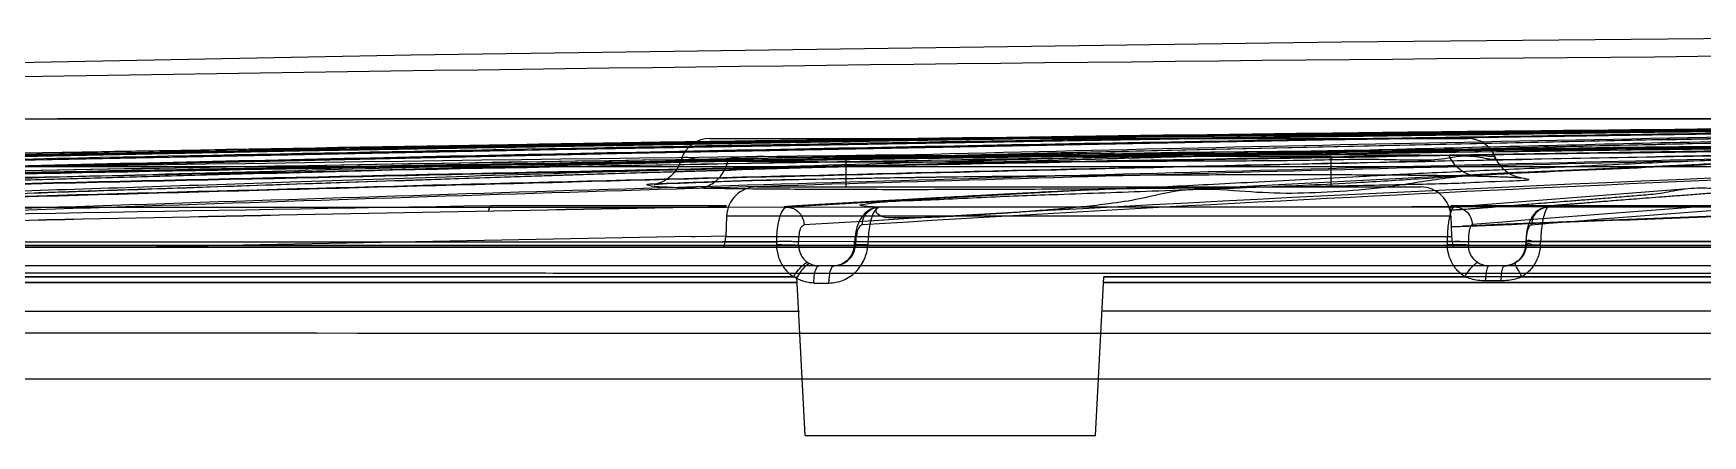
# Model space of a CAD drawing. Header units: millimetres. Extents: x 1236 to 1656, y -100 to 494.
# Drawn here: x 1481.91 to 1487.42, y 392.55 to 393.88 of the extents above; entities that cross this region are included whole.
import ezdxf

# ---------------------------------------------------------------- set-up
doc = ezdxf.new("R2010")
doc.units = ezdxf.units.MM
doc.header["$LTSCALE"] = 0.1

msp = doc.modelspace()

# ---------------------------------------------------------------- linework, layer by layer
for p, q in [((1484.1464, 393.5307), (1486.6444, 393.5307)), ((1486.1954, 393.4707), (1484.5954, 393.4707)), ((1484.5954, 393.3707), (1484.5954, 393.4707)), ((1485.9925, 393.4763), (1485.9621, 393.4763)), ((1486.1954, 393.3707), (1486.1954, 393.4707)), ((1486.7061, 393.4721), (1486.5845, 393.4741)), ((1485.4382, 393.4367), (1484.4384, 393.4372)), ((1486.771, 393.4158), (1485.7455, 393.3631)), ((1484.301, 393.3707), (1486.4898, 393.3707)), ((1485.4475, 393.363), (1484.3982, 393.3037)), ((1487.3862, 393.3659), (1486.5987, 393.3044)), ((1484.4002, 393.3037), (1478.7346, 393.3015)), ((1480.5167, 393.302), (1486.6026, 393.3045)), ((1484.2011, 393.3083), (1483.4243, 393.3083)), ((1484.7033, 393.3038), (1484.7017, 393.3037)), ((1492.0246, 393.3083), (1486.5897, 393.3083)), ((1486.9103, 393.3045), (1486.9091, 393.3044)), ((1486.9138, 393.3046), (1493.2813, 393.3049)), ((1484.2011, 393.2742), (1484.1987, 393.2072)), ((1486.5897, 393.2742), (1484.2011, 393.2742)), ((1486.5897, 393.2742), (1486.5921, 393.2072)), ((1484.085, 393.2072), (1484.097, 393.2074)), ((1484.097, 393.2074), (1484.2022, 393.2093)), ((1484.1987, 393.2072), (1486.5921, 393.2072)), ((1486.5909, 393.24), (1486.6284, 393.2416)), ((1486.6765, 393.2416), (1486.5912, 393.2381)), ((1512.2577, 393.1718), (1474.6207, 393.1718)), ((1474.818, 393.1783), (1489.0818, 393.1783)), ((1474.8251, 393.1782), (1492.3882, 393.1782)), ((1475.0081, 393.1782), (1491.3229, 393.1782)), ((1476.6082, 393.1718), (1505.5604, 393.1718)), ((1478.6569, 393.1878), (1484.3655, 393.19)), ((1486.5781, 393.1908), (1480.4543, 393.1883)), ((1484.3655, 393.19), (1484.3655, 393.1793)), ((1484.4388, 393.1782), (1484.4386, 393.1889)), ((1484.6228, 393.1792), (1484.6233, 393.1901)), ((1484.6264, 393.1782), (1484.6228, 393.1792)), ((1484.6268, 393.1887), (1484.6233, 393.1901)), ((1484.6268, 393.1887), (1484.6264, 393.1782)), ((1484.6672, 393.1901), (1484.6667, 393.1793)), ((1484.6672, 393.191), (1493.283, 393.1901)), ((1486.5781, 393.1908), (1486.5782, 393.1812)), ((1486.6475, 393.1898), (1486.6478, 393.1782)), ((1486.8369, 393.1903), (1486.8364, 393.179)), ((1486.8384, 393.1782), (1486.8389, 393.1895)), ((1486.8855, 393.1793), (1486.886, 393.1909)), ((1493.2832, 393.1912), (1486.886, 393.1912)), ((1492.325, 393.1107), (1474.8136, 393.1107)), ((1483.9128, 393.0866), (1483.9907, 393.0865)), ((1483.9907, 393.0865), (1484.0125, 393.0865)), ((1484.0125, 393.0865), (1484.0246, 393.0864)), ((1484.0246, 393.0864), (1484.0852, 393.0864)), ((1484.0852, 393.0864), (1484.0976, 393.0864)), ((1484.0976, 393.0864), (1484.7742, 393.0859)), ((1484.5552, 393.1107), (1484.5052, 393.1107)), ((1484.7742, 393.0859), (1484.9149, 393.0859)), ((1484.9149, 393.0859), (1484.9835, 393.0859)), ((1484.9835, 393.0859), (1485.7618, 393.086)), ((1485.7618, 393.086), (1485.7934, 393.086)), ((1485.7934, 393.086), (1485.9936, 393.086)), ((1485.9936, 393.086), (1486.0263, 393.086)), ((1486.0263, 393.086), (1486.6913, 393.0862)), ((1486.6913, 393.0862), (1486.763, 393.0862)), ((1486.763, 393.0862), (1486.7764, 393.0862)), ((1486.7764, 393.0862), (1486.8763, 393.0863)), ((1486.8763, 393.0863), (1491.1925, 393.0877)), ((1474.9752, 393.0555), (1484.434, 393.0554)), ((1484.4215, 393.0744), (1478.6104, 393.0744)), ((1480.4002, 393.0744), (1484.433, 393.0743)), ((1484.4332, 393.069), (1484.4215, 393.0744)), ((1484.4605, 392.5507), (1484.4331, 393.0743)), ((1484.4889, 393.0538), (1484.5387, 393.0538)), ((1485.4176, 392.5507), (1485.445, 393.0744)), ((1493.4391, 393.0555), (1485.4437, 393.0555)), ((1485.4439, 393.0554), (1493.4387, 393.0555)), ((1493.3431, 393.0744), (1485.445, 393.0744)), ((1485.445, 393.0744), (1486.6358, 393.0744)), ((1486.7552, 393.0607), (1486.7045, 393.0607)), ((1486.8247, 393.0743), (1493.3433, 393.0742)), ((1475.0748, 392.9607), (1484.4411, 392.9607)), ((1501.4394, 392.9607), (1485.4391, 392.9607)), ((1481.9232, 392.888), (1481.4932, 392.8879)), ((1481.9757, 392.888), (1481.9232, 392.888)), ((1482.1478, 392.888), (1481.9757, 392.888)), ((1482.2655, 392.888), (1482.1478, 392.888)), ((1482.3223, 392.888), (1482.2655, 392.888)), ((1482.3977, 392.888), (1482.3223, 392.888)), ((1482.5886, 392.888), (1482.3977, 392.888)), ((1482.6425, 392.888), (1482.5886, 392.888)), ((1482.851, 392.888), (1482.6425, 392.888)), ((1482.9849, 392.8879), (1482.851, 392.888)), ((1483.9187, 392.8879), (1482.9849, 392.8879)), ((1483.984, 392.8879), (1483.9187, 392.8879)), ((1484.0375, 392.8879), (1483.984, 392.8879)), ((1484.238, 392.8879), (1484.0375, 392.8879)), ((1484.2876, 392.8879), (1484.238, 392.8879)), ((1484.3585, 392.8879), (1484.2876, 392.8879)), ((1484.3839, 392.8879), (1484.3585, 392.8879)), ((1484.4536, 392.8879), (1484.3839, 392.8879)), ((1484.9099, 392.8879), (1484.4536, 392.8879)), ((1484.9357, 392.8879), (1484.9099, 392.8879)), ((1485.2531, 392.8879), (1484.9357, 392.8879)), ((1485.3725, 392.8879), (1485.2531, 392.8879)), ((1485.4405, 392.8879), (1485.3725, 392.8879)), ((1485.503, 392.8879), (1485.4405, 392.8879)), ((1485.5285, 392.8879), (1485.503, 392.8879)), ((1485.6388, 392.8879), (1485.5285, 392.8879)), ((1485.8778, 392.8879), (1485.6388, 392.8879)), ((1485.9537, 392.8879), (1485.8778, 392.8879)), ((1486.0499, 392.8879), (1485.9537, 392.8879)), ((1486.0888, 392.8879), (1486.0499, 392.8879)), ((1486.1325, 392.8879), (1486.0888, 392.8879)), ((1486.1601, 392.8879), (1486.1325, 392.8879)), ((1486.1751, 392.8879), (1486.1601, 392.8879)), ((1486.2112, 392.8879), (1486.1751, 392.8879)), ((1486.3351, 392.8879), (1486.2112, 392.8879)), ((1486.3916, 392.8879), (1486.3351, 392.8879)), ((1488.7588, 392.8878), (1486.3916, 392.8879)), ((1484.3142, 392.7373), (1478.6893, 392.7366)), ((1484.3569, 392.7373), (1484.3142, 392.7373)), ((1484.945, 392.7373), (1484.3569, 392.7373)), ((1485.8789, 392.7373), (1484.945, 392.7373)), ((1486.556, 392.7373), (1485.8789, 392.7373)), ((1493.4392, 392.7362), (1486.556, 392.7373)), ((1484.4605, 392.5507), (1485.4175, 392.5507))]:
    msp.add_line(p, q)
for points in [[(1489.3348, 393.8769), (1486.229, 393.8484), (1483.1606, 393.8047), (1480.1641, 393.7473), (1477.2615, 393.6777)], [(1490.4028, 393.5786), (1488.34, 393.5574), (1486.1683, 393.5247), (1483.8878, 393.4812), (1481.4985, 393.4284), (1479.0003, 393.368), (1476.3933, 393.3031)], [(1489.8829, 393.5773), (1487.901, 393.5585), (1485.8207, 393.5306), (1483.642, 393.4935), (1481.3648, 393.4474), (1478.9893, 393.3931), (1476.5153, 393.3314)], [(1491.0148, 393.5798), (1489.2065, 393.5591), (1487.3028, 393.5268), (1485.3036, 393.4836), (1483.209, 393.4303), (1481.019, 393.3688), (1478.7336, 393.3015)], [(1491.3497, 393.5804), (1489.9443, 393.5634), (1488.4732, 393.5377), (1486.9363, 393.5032), (1485.3337, 393.4603), (1483.6654, 393.4095), (1481.9314, 393.3517)], [(1492.0644, 393.5813), (1491.0781, 393.5654), (1490.0556, 393.5412), (1488.9969, 393.5085), (1487.902, 393.4667), (1486.771, 393.4158)], [(1488.9905, 393.5745), (1486.6445, 393.553), (1484.296, 393.5225), (1481.9449, 393.4829), (1479.5913, 393.4343), (1477.2352, 393.3766), (1474.8767, 393.3099)], [(1489.018, 393.5746), (1486.6694, 393.5531), (1484.3178, 393.5226), (1481.9631, 393.483), (1479.6054, 393.4344), (1477.2447, 393.3766), (1474.881, 393.3098)], [(1489.3098, 393.5756), (1487.0823, 393.5552), (1484.7958, 393.5255), (1482.4505, 393.4862), (1480.0464, 393.4372), (1477.5834, 393.3781), (1475.0617, 393.3088)], [(1489.4711, 393.5761), (1487.3496, 393.5567), (1485.1238, 393.5278), (1482.7938, 393.4889), (1480.3597, 393.4395), (1477.8215, 393.3793), (1475.1791, 393.3081)], [(1488.9846, 393.5745), (1486.4465, 393.5509), (1483.9825, 393.5179), (1481.5926, 393.4764), (1479.2769, 393.4274), (1477.0353, 393.3716)], [(1486.6777, 393.4066), (1486.6882, 393.4064), (1486.6983, 393.4061), (1486.7079, 393.4058), (1486.7172, 393.4056), (1486.726, 393.4053), (1486.7344, 393.4051), (1486.7425, 393.4048), (1486.7501, 393.4045), (1486.7573, 393.4043), (1486.7642, 393.404), (1486.7706, 393.4037), (1486.7767, 393.4035), (1486.7824, 393.4032), (1486.7877, 393.4029), (1486.7926, 393.4027), (1486.7971, 393.4024), (1486.8013, 393.4022), (1486.805, 393.4019), (1486.8084, 393.4017), (1486.8114, 393.4014), (1486.8141, 393.4012), (1486.8162, 393.401), (1486.818, 393.4009), (1486.8193, 393.4007), (1486.8201, 393.4006), (1486.8203, 393.4006), (1486.8198, 393.4007), (1486.8185, 393.4009), (1486.8162, 393.4014), (1486.8126, 393.4022), (1486.8076, 393.4037), (1486.8007, 393.4061), (1486.7921, 393.4099), (1486.7827, 393.4151), (1486.7728, 393.4219), (1486.7627, 393.4305), (1486.7531, 393.4408), (1486.7438, 393.4539), (1486.7355, 393.4697)], [(1484.0516, 393.4599), (1484.045, 393.4433), (1484.0368, 393.4289), (1484.0274, 393.4167), (1484.0171, 393.4062), (1484.0066, 393.3978), (1483.9963, 393.3913), (1483.9869, 393.3866), (1483.9793, 393.3835), (1483.9734, 393.3815), (1483.9691, 393.3803), (1483.9662, 393.3796), (1483.9642, 393.3792), (1483.9631, 393.379), (1483.9626, 393.379), (1483.9628, 393.379), (1483.9634, 393.3791), (1483.9646, 393.3792), (1483.9662, 393.3794), (1483.9683, 393.3796), (1483.9707, 393.3798), (1483.9736, 393.3801), (1483.9769, 393.3803), (1483.9806, 393.3806), (1483.9847, 393.3809), (1483.9893, 393.3812), (1483.9943, 393.3815), (1483.9997, 393.3819), (1484.0055, 393.3822), (1484.0118, 393.3826), (1484.0186, 393.3829), (1484.0259, 393.3833), (1484.0336, 393.3836), (1484.0419, 393.384), (1484.0506, 393.3844), (1484.0599, 393.3848), (1484.0696, 393.3852), (1484.08, 393.3856), (1484.0908, 393.386), (1484.1022, 393.3865), (1484.1142, 393.3869), (1484.1268, 393.3873), (1484.1399, 393.3878), (1484.1537, 393.3882), (1484.1681, 393.3887), (1484.1831, 393.3891), (1484.1987, 393.3896), (1484.2149, 393.3901), (1484.2319, 393.3906), (1484.2495, 393.391), (1484.2677, 393.3915), (1484.2867, 393.392), (1484.3063, 393.3925), (1484.3267, 393.393), (1484.3478, 393.3935), (1484.3696, 393.394), (1484.3921, 393.3945), (1484.4154, 393.3951), (1484.4395, 393.3956), (1484.4643, 393.3961), (1484.4898, 393.3966), (1484.5162, 393.3971), (1484.5432, 393.3977), (1484.5711, 393.3982), (1484.5997, 393.3987), (1484.629, 393.3992), (1484.6591, 393.3997), (1484.69, 393.4003), (1484.7216, 393.4008), (1484.7539, 393.4013), (1484.7869, 393.4018), (1484.8207, 393.4023), (1484.855, 393.4028), (1484.8901, 393.4033), (1484.9258, 393.4037), (1484.9621, 393.4042), (1484.999, 393.4047), (1485.0365, 393.4051), (1485.0746, 393.4056), (1485.1132, 393.406), (1485.1523, 393.4065), (1485.1918, 393.4069), (1485.2319, 393.4073), (1485.2723, 393.4077), (1485.3132, 393.408), (1485.3544, 393.4084), (1485.3959, 393.4087), (1485.4377, 393.4091), (1485.4798, 393.4094), (1485.5221, 393.4097), (1485.5646, 393.41), (1485.6073, 393.4102), (1485.6501, 393.4105), (1485.693, 393.4107), (1485.736, 393.4109), (1485.7789, 393.411), (1485.8218, 393.4112), (1485.8647, 393.4113), (1485.9074, 393.4114), (1485.9499, 393.4115), (1485.9922, 393.4115), (1486.0342, 393.4116), (1486.076, 393.4115), (1486.1173, 393.4115), (1486.1583, 393.4114), (1486.1987, 393.4114), (1486.2387, 393.4112), (1486.278, 393.4111), (1486.3167, 393.4109), (1486.3546, 393.4107), (1486.3918, 393.4104), (1486.4281, 393.4101), (1486.4635, 393.4098), (1486.4978, 393.4095), (1486.5311, 393.4091), (1486.5632, 393.4087), (1486.594, 393.4082), (1486.6235, 393.4077), (1486.6514, 393.4072), (1486.6777, 393.4066)], [(1484.7015, 393.3037), (1484.6888, 393.3017), (1484.6768, 393.2973), (1484.6663, 393.2912), (1484.6571, 393.2835), (1484.649, 393.2742), (1484.642, 393.2636), (1484.6361, 393.2513), (1484.6312, 393.2376), (1484.6274, 393.2224), (1484.6248, 393.2063), (1484.6233, 393.19)], [(1486.9089, 393.3044), (1486.8971, 393.3022), (1486.8862, 393.2981), (1486.877, 393.2927), (1486.8691, 393.2861), (1486.8623, 393.2787), (1486.8567, 393.2706), (1486.8521, 393.262), (1486.8481, 393.2526), (1486.8448, 393.2423), (1486.842, 393.231), (1486.8397, 393.2184), (1486.838, 393.2048), (1486.8369, 393.1903)], [(1484.6228, 393.1793), (1484.6212, 393.1676), (1484.6178, 393.1562), (1484.6126, 393.1455), (1484.6058, 393.1358), (1484.5976, 393.1273), (1484.5882, 393.1204), (1484.5778, 393.1151), (1484.5667, 393.1119), (1484.5552, 393.1107)], [(1486.8364, 393.179), (1486.835, 393.1678), (1486.8317, 393.1569), (1486.8268, 393.1465), (1486.8204, 393.137), (1486.8125, 393.1286), (1486.8035, 393.1217)], [(1486.8035, 393.1217), (1486.7954, 393.1172), (1486.7864, 393.1138), (1486.7768, 393.1115), (1486.7666, 393.1107)]]:
    msp.add_lwpolyline(points)
for centre, radius, start, end in [((1484.1464, 393.4307), 0.1, 90, 162.9182), ((1494.0953, 235.2518), 158.2873, 90.821909, 93.490905), ((1486.6444, 393.4307), 0.1, 23.1916, 90), ((1493.5072, -223.916), 617.449, 90.4170255, 91.7289886), ((1493.4915, -222.6373), 616.1704, 90.4180088, 91.7305396), ((1493.4387, -337.3257), 730.8532, 90.6755085, 91.3268243), ((1484.301, 393.2707), 0.1, 90, 178), ((1486.4898, 393.2707), 0.1, 2, 90), ((1497.6149, -351.7032), 745.1294, 91.0315391, 91.3218266), ((1497.6926, -355.1986), 748.6253, 91.0326652, 91.3215972), ((1493.5587, -224.1142), 617.5057, 90.9403695, 91.2068226), ((1495.0262, 187.3405), 206.0723, 91.824295, 92.335559), ((1495.1601, 185.3567), 208.058, 91.843727, 92.336885), ((1497.8445, -361.0272), 754.3599, 91.045131, 91.183376), ((1484.0988, 393.2107), 0.1, 336.8944, 358), ((1486.692, 393.2107), 0.1, 182, 203.1056), ((1484.3973, 392.2158), 0.9747, 90.8794, 91.865), ((1484.3977, 392.1924), 0.9875, 90.8859, 91.8668), ((1486.6109, 392.1594), 1.0319, 91.181, 91.8185), ((1484.5066, 393.179), 0.0687, 236.3683, 242.639)]:
    msp.add_arc(centre, radius, start, end)
for points, knots in [([(1475.0491, 393.5958), (1478.1135, 393.6726), (1484.2434, 393.7878), (1493.4397, 393.8454), (1502.6359, 393.7878), (1508.7658, 393.6726), (1511.8302, 393.5958)], [0, 0, 0, 0, 0.25, 0.5, 0.75, 1, 1, 1, 1]), ([(1474.4411, 393.597), (1474.4416, 393.597), (1474.4435, 393.597), (1474.448, 393.597), (1474.4554, 393.597), (1474.4712, 393.597), (1474.4983, 393.5969), (1474.5615, 393.5968), (1474.6699, 393.5965), (1474.7978, 393.5963), (1474.9236, 393.5961), (1475.0367, 393.5959), (1475.1686, 393.5956), (1475.331, 393.5954), (1475.541, 393.5951), (1475.7546, 393.5949), (1475.9644, 393.5948), (1476.157, 393.5946), (1476.3767, 393.5945), (1476.7301, 393.5944), (1477.2521, 393.5943), (1477.9697, 393.5942), (1478.8021, 393.5942), (1479.7351, 393.5943), (1480.7491, 393.5945), (1482.207, 393.5947), (1483.713, 393.5949), (1485.2543, 393.5952), (1486.4367, 393.5953), (1487.6284, 393.5954), (1488.8273, 393.5953), (1490.0325, 393.5949), (1491.2041, 393.5943), (1492.3402, 393.5936), (1493.0727, 393.5933), (1493.4391, 393.5932)], [0, 0, 0, 0, 0.000078, 0.000312, 0.000702, 0.001247, 0.002806, 0.004989, 0.011227, 0.019924, 0.025187, 0.031083, 0.037783, 0.046023, 0.056721, 0.070956, 0.07975, 0.089844, 0.10137, 0.114443, 0.145647, 0.183798, 0.227763, 0.277088, 0.331133, 0.387887, 0.507311, 0.568943, 0.631279, 0.694023, 0.75713, 0.820596, 0.884336, 0.942135, 1, 1, 1, 1]), ([(1493.4393, 393.594), (1493.3196, 393.594), (1493.0806, 393.594), (1492.7213, 393.5942), (1492.3615, 393.5944), (1492.0039, 393.5945), (1491.6516, 393.5947), (1491.3032, 393.5948), (1490.9503, 393.595), (1490.5816, 393.5951), (1490.1856, 393.5952), (1489.7506, 393.5953), (1489.2661, 393.5953), (1488.7222, 393.5954), (1488.1101, 393.5954), (1487.4221, 393.5954), (1486.6521, 393.5953), (1485.7913, 393.5953), (1484.8302, 393.5951), (1483.7798, 393.5949), (1482.7032, 393.5948), (1481.6826, 393.5946), (1480.7761, 393.5944), (1479.9844, 393.5943), (1479.2844, 393.5942), (1478.6568, 393.5942), (1478.092, 393.5942), (1477.5846, 393.5943), (1477.1285, 393.5943), (1476.7163, 393.5944), (1476.3421, 393.5946), (1476.0051, 393.5948), (1475.7084, 393.5949), (1475.4541, 393.5952), (1475.2394, 393.5955), (1475.1087, 393.5957), (1475.0491, 393.5958)], [0, 0, 0, 0, 0.019536, 0.038982, 0.058621, 0.078223, 0.09732, 0.11608, 0.135062, 0.154893, 0.176221, 0.199673, 0.22584, 0.25526, 0.288397, 0.325695, 0.367502, 0.413999, 0.466116, 0.524291, 0.585359, 0.641741, 0.690769, 0.733236, 0.770895, 0.804967, 0.835605, 0.86304, 0.887734, 0.910011, 0.930285, 0.948779, 0.964986, 0.978676, 0.99027, 1, 1, 1, 1]), ([(1476.29, 393.3033), (1476.6625, 393.3126), (1477.408, 393.3313), (1478.5707, 393.3606), (1479.7785, 393.3908), (1481.0762, 393.4224), (1482.4193, 393.4538), (1483.8531, 393.4852), (1485.3326, 393.5143), (1486.9029, 393.5408), (1488.5186, 393.5628), (1489.6259, 393.5737), (1490.1796, 393.5781)], [0, 0, 0, 0, 0.08048, 0.161025, 0.251157, 0.341392, 0.441323, 0.541288, 0.651081, 0.760873, 0.880434, 1, 1, 1, 1]), ([(1490.4029, 393.5786), (1489.8414, 393.5743), (1488.7184, 393.5634), (1487.0811, 393.5412), (1485.4912, 393.5145), (1483.9958, 393.4851), (1482.5482, 393.4536), (1481.195, 393.422), (1479.8893, 393.3903), (1478.6771, 393.3602), (1477.5121, 393.331), (1476.7664, 393.3124), (1476.3937, 393.3031)], [0, 0, 0, 0, 0.120226, 0.240446, 0.350569, 0.460687, 0.560657, 0.660585, 0.75049, 0.840289, 0.920178, 1, 1, 1, 1]), ([(1476.5155, 393.3315), (1477.8657, 393.3664), (1480.7009, 393.4376), (1485.1567, 393.5274), (1488.2626, 393.5654), (1489.883, 393.5773)], [0, 0, 0, 0, 0.303056, 0.636386, 1, 1, 1, 1]), ([(1478.7346, 393.3015), (1479.0086, 393.3096), (1479.6199, 393.3279), (1480.5999, 393.3565), (1481.7182, 393.3888), (1482.9526, 393.4233), (1484.3151, 393.4595), (1485.8059, 393.496), (1487.4272, 393.5306), (1489.1781, 393.5605), (1490.3885, 393.5745), (1491.0151, 393.5798)], [0, 0, 0, 0, 0.066948, 0.149355, 0.239448, 0.340177, 0.450927, 0.572318, 0.704391, 0.846952, 1, 1, 1, 1]), ([(1480.2511, 393.3019), (1480.3275, 393.305), (1480.4934, 393.3113), (1480.763, 393.3208), (1481.0749, 393.3316), (1481.4337, 393.3436), (1481.8393, 393.3567), (1482.2884, 393.3712), (1482.7834, 393.3879), (1483.3425, 393.4066), (1483.9782, 393.426), (1484.7014, 393.4483), (1485.5099, 393.4713), (1486.4124, 393.4957), (1487.4143, 393.5202), (1488.5261, 393.5439), (1489.7591, 393.5651), (1490.6227, 393.5757), (1491.0765, 393.58)], [0, 0, 0, 0, 0.021189, 0.04597, 0.074744, 0.107634, 0.145422, 0.187186, 0.232097, 0.282629, 0.342156, 0.408281, 0.483095, 0.566222, 0.658368, 0.760734, 0.874289, 1, 1, 1, 1]), ([(1480.5167, 393.302), (1480.5921, 393.3051), (1480.7571, 393.3013), (1481.0261, 393.3027), (1481.3408, 393.3125), (1481.6882, 393.343), (1482.0538, 393.3555), (1482.4371, 393.3689), (1482.8581, 393.3832), (1483.3401, 393.399), (1483.8893, 393.4165), (1484.5077, 393.4355), (1485.2026, 393.4568), (1485.9801, 393.4785), (1486.8476, 393.5013), (1487.8123, 393.5242), (1488.8844, 393.5463), (1490.0757, 393.5663), (1490.9109, 393.5764), (1491.3501, 393.5804)], [0, 0, 0, 0, 0.020905, 0.045625, 0.074486, 0.108011, 0.142138, 0.175725, 0.21418, 0.25873, 0.309241, 0.366286, 0.429968, 0.501698, 0.581586, 0.670189, 0.768802, 0.878424, 1, 1, 1, 1]), ([(1491.7682, 393.581), (1491.5339, 393.578), (1491.0857, 393.5711), (1490.4431, 393.5579), (1489.8578, 393.5432), (1489.3249, 393.5276), (1488.8391, 393.5117), (1488.3973, 393.496), (1487.9949, 393.4804), (1487.6302, 393.4658), (1487.3023, 393.4519), (1487.0068, 393.4382), (1486.7382, 393.4259), (1486.5004, 393.4156), (1486.2961, 393.4047), (1486.1202, 393.3949), (1485.96, 393.3868), (1485.8114, 393.3792), (1485.672, 393.3719), (1485.5351, 393.3654), (1485.4032, 393.3606), (1485.2838, 393.3553), (1485.1835, 393.35), (1485.0982, 393.3455), (1485.0233, 393.3414), (1484.9564, 393.3377), (1484.8963, 393.3344), (1484.842, 393.3314), (1484.7928, 393.3287), (1484.748, 393.3261), (1484.7072, 393.3238), (1484.67, 393.3217), (1484.6361, 393.3198), (1484.6051, 393.318), (1484.5768, 393.3164), (1484.5509, 393.3149), (1484.5272, 393.3135), (1484.5055, 393.3122), (1484.4856, 393.3111), (1484.4674, 393.31), (1484.4509, 393.309), (1484.4359, 393.3081), (1484.4223, 393.3073), (1484.4109, 393.3065), (1484.4007, 393.3057), (1484.396, 393.3055), (1484.3895, 393.3045), (1484.3958, 393.3037), (1484.3979, 393.3038), (1484.4002, 393.3037)], [0, 0, 0, 0, 0.095079, 0.18188, 0.260839, 0.33269, 0.398233, 0.458057, 0.512097, 0.561684, 0.60617, 0.645254, 0.68175, 0.715272, 0.741857, 0.764784, 0.786775, 0.806919, 0.825191, 0.843417, 0.862546, 0.878731, 0.891917, 0.903307, 0.913381, 0.922388, 0.930485, 0.937808, 0.944454, 0.950501, 0.956008, 0.96103, 0.965614, 0.9698, 0.973627, 0.977128, 0.980331, 0.983265, 0.98595, 0.988404, 0.990643, 0.992679, 0.994513, 0.996114, 0.997431, 0.998358, 0.998726, 0.999058, 1, 1, 1, 1]), ([(1484.7049, 393.3038), (1484.6835, 393.3049), (1484.6085, 393.3082), (1484.7333, 393.3246), (1484.8402, 393.3257), (1485.0608, 393.3381), (1485.3173, 393.3469), (1485.6207, 393.358), (1485.9487, 393.3696), (1486.2417, 393.3823), (1486.5008, 393.3989), (1486.8002, 393.4173), (1487.1745, 393.4321), (1487.6083, 393.4533), (1488.0699, 393.4722), (1488.6008, 393.4934), (1489.1927, 393.5145), (1489.8514, 393.5354), (1490.533, 393.5538), (1491.2822, 393.57), (1491.7908, 393.5779), (1492.065, 393.5813)], [0, 0, 0, 0, 0.008593, 0.014647, 0.032289, 0.064409, 0.095959, 0.137351, 0.18512, 0.227608, 0.254696, 0.289056, 0.347648, 0.404633, 0.462936, 0.532578, 0.617305, 0.700008, 0.796403, 0.890225, 1, 1, 1, 1]), ([(1492.065, 393.5813), (1491.819, 393.5783), (1491.3728, 393.5715), (1490.724, 393.5583), (1490.1458, 393.544), (1489.6232, 393.529), (1489.1818, 393.5148), (1488.8127, 393.5021), (1488.4839, 393.4899), (1488.1627, 393.4771), (1487.849, 393.4646), (1487.5593, 393.4524), (1487.3115, 393.4394), (1487.0929, 393.4284), (1486.8995, 393.4215), (1486.7129, 393.4148), (1486.5329, 393.3956), (1486.3538, 393.3637), (1486.186, 393.353), (1486.027, 393.3467), (1485.8676, 393.3587), (1485.7107, 393.3689), (1485.5763, 393.3313), (1485.4685, 393.3152), (1485.3834, 393.3056), (1485.3117, 393.2988), (1485.2503, 393.2936), (1485.1971, 393.2895), (1485.1507, 393.2862), (1485.1099, 393.2834), (1485.0737, 393.281), (1485.0414, 393.279), (1485.0121, 393.2772), (1484.9851, 393.2756), (1484.9597, 393.2742), (1484.9351, 393.2729), (1484.9105, 393.2717), (1484.8801, 393.2703), (1484.8425, 393.2691), (1484.7994, 393.2678), (1484.755, 393.2698), (1484.7202, 393.2669), (1484.6872, 393.2864), (1484.6997, 393.3041), (1484.7049, 393.3038)], [0, 0, 0, 0, 0.099653, 0.180729, 0.262813, 0.333913, 0.39248, 0.441705, 0.483488, 0.525752, 0.571889, 0.610623, 0.6432, 0.672414, 0.699243, 0.721578, 0.748058, 0.772485, 0.795168, 0.8161, 0.836806, 0.860032, 0.879077, 0.892856, 0.904164, 0.913766, 0.922011, 0.929145, 0.935372, 0.940842, 0.945707, 0.950049, 0.953975, 0.957602, 0.961, 0.964262, 0.967576, 0.971002, 0.976556, 0.982796, 0.988557, 0.994241, 0.997885, 1, 1, 1, 1]), ([(1490.7563, 393.5793), (1490.061, 393.5733), (1488.7064, 393.5569), (1486.7283, 393.521), (1485.4456, 393.4919), (1484.8222, 393.4767)], [0, 0, 0, 0, 0.351464, 0.684792, 1, 1, 1, 1]), ([(1492.1344, 393.5814), (1491.9894, 393.5791), (1491.7113, 393.5739), (1491.3117, 393.5643), (1490.9459, 393.5537), (1490.6112, 393.5425), (1490.305, 393.5311), (1490.024, 393.5195), (1489.7669, 393.5083), (1489.5322, 393.4972), (1489.3176, 393.4862), (1489.1215, 393.4762), (1488.9432, 393.4666), (1488.7816, 393.4569), (1488.6333, 393.448), (1488.497, 393.4405), (1488.3731, 393.4329), (1488.2591, 393.4254), (1488.1545, 393.4193), (1488.0639, 393.4124), (1487.9831, 393.4079), (1487.9072, 393.3886), (1487.8255, 393.3802), (1487.7458, 393.3754), (1487.6734, 393.3703), (1487.6083, 393.3663), (1487.5485, 393.3621), (1487.4875, 393.3608), (1487.4189, 393.3695), (1487.3451, 393.362), (1487.2749, 393.3467), (1487.209, 393.3421), (1487.1465, 393.3368), (1487.0871, 393.3318), (1487.0336, 393.3276), (1486.9863, 393.3239), (1486.944, 393.3206), (1486.906, 393.3176), (1486.8717, 393.3149), (1486.8405, 393.3124), (1486.8122, 393.3102), (1486.7865, 393.3081), (1486.763, 393.3063), (1486.7416, 393.3046), (1486.722, 393.303), (1486.7042, 393.3016), (1486.6879, 393.3004), (1486.673, 393.2992), (1486.6593, 393.2982), (1486.6468, 393.2972), (1486.6354, 393.2964), (1486.625, 393.2957), (1486.6155, 393.2951), (1486.6069, 393.2946), (1486.5993, 393.2943), (1486.5927, 393.2944), (1486.588, 393.2946), (1486.5838, 393.2971), (1486.5872, 393.3018), (1486.5935, 393.3037), (1486.5993, 393.3045), (1486.6026, 393.3045)], [0, 0, 0, 0, 0.077971, 0.149487, 0.214858, 0.274693, 0.329463, 0.379574, 0.425841, 0.467788, 0.505904, 0.541311, 0.573334, 0.601873, 0.62837, 0.65318, 0.675253, 0.695092, 0.714573, 0.731564, 0.743953, 0.75799, 0.773498, 0.787992, 0.80091, 0.812517, 0.823042, 0.833139, 0.845249, 0.860101, 0.872666, 0.883882, 0.895546, 0.906404, 0.915922, 0.924359, 0.931912, 0.938711, 0.944856, 0.950431, 0.955502, 0.960119, 0.964326, 0.968163, 0.971665, 0.974862, 0.977784, 0.980457, 0.9829, 0.985137, 0.987183, 0.989049, 0.990752, 0.992301, 0.993683, 0.994878, 0.995787, 0.996338, 0.996946, 0.998205, 1, 1, 1, 1]), ([(1492.4396, 393.5816), (1492.2852, 393.5792), (1491.9894, 393.5736), (1491.5644, 393.5631), (1491.1755, 393.5513), (1490.8201, 393.5389), (1490.4949, 393.526), (1490.1975, 393.5132), (1489.9259, 393.5006), (1489.6775, 393.4881), (1489.4501, 393.4763), (1489.2434, 393.4651), (1489.0577, 393.4543), (1488.8901, 393.4439), (1488.7354, 393.4343), (1488.5938, 393.4259), (1488.4708, 393.4182), (1488.367, 393.4102), (1488.2758, 393.4032), (1488.1903, 393.3973), (1488.1101, 393.3918), (1488.0366, 393.3867), (1487.9697, 393.382), (1487.9085, 393.3777), (1487.851, 393.3737), (1487.7936, 393.3699), (1487.7337, 393.3668), (1487.6747, 393.3643), (1487.6229, 393.362), (1487.5787, 393.3589), (1487.5374, 393.3561), (1487.4935, 393.3529), (1487.4456, 393.3493), (1487.3938, 393.3455), (1487.3404, 393.3414), (1487.2896, 393.3375), (1487.2439, 393.334), (1487.2036, 393.3309), (1487.1675, 393.3281), (1487.1351, 393.3255), (1487.1058, 393.3232), (1487.0792, 393.3211), (1487.0551, 393.3192), (1487.0331, 393.3174), (1487.0131, 393.3158), (1486.9948, 393.3144), (1486.9782, 393.313), (1486.963, 393.3118), (1486.9492, 393.3106), (1486.9366, 393.3096), (1486.9251, 393.3086), (1486.9146, 393.308), (1486.9062, 393.3064), (1486.9005, 393.3075), (1486.8968, 393.3044), (1486.9077, 393.3056), (1486.9104, 393.3047), (1486.9138, 393.3046)], [0, 0, 0, 0, 0.083216, 0.159495, 0.229216, 0.29294, 0.351195, 0.40467, 0.453422, 0.497788, 0.538757, 0.576165, 0.609399, 0.639009, 0.666677, 0.692995, 0.715454, 0.733113, 0.749119, 0.764801, 0.779275, 0.792469, 0.804501, 0.81546, 0.825556, 0.835534, 0.846477, 0.857898, 0.867365, 0.874439, 0.8818, 0.889683, 0.89817, 0.90767, 0.917697, 0.927027, 0.935146, 0.94238, 0.948844, 0.954663, 0.959922, 0.964692, 0.969029, 0.972977, 0.976574, 0.979851, 0.98284, 0.985571, 0.988059, 0.99032, 0.992393, 0.99429, 0.995942, 0.997036, 0.997213, 0.998187, 1, 1, 1, 1]), ([(1474.8767, 393.3099), (1476.448, 393.3573), (1479.5876, 393.4402), (1484.2924, 393.5284), (1487.4256, 393.5632), (1488.9905, 393.5745)], [0, 0, 0, 0, 0.334098, 0.667429, 1, 1, 1, 1]), ([(1489.018, 393.5746), (1487.4513, 393.5633), (1484.3135, 393.5285), (1479.601, 393.4403), (1476.4557, 393.3573), (1474.881, 393.3098)], [0, 0, 0, 0, 0.332429, 0.665762, 1, 1, 1, 1]), ([(1489.2018, 393.5752), (1487.5387, 393.5631), (1484.3023, 393.5255), (1479.5828, 393.4331), (1476.5266, 393.3524), (1475.0435, 393.3089)], [0, 0, 0, 0, 0.352331, 0.685663, 1, 1, 1, 1]), ([(1475.0617, 393.3088), (1476.5521, 393.3523), (1479.6254, 393.4331), (1484.3749, 393.5259), (1487.634, 393.5635), (1489.3098, 393.5756)], [0, 0, 0, 0, 0.313872, 0.647204, 1, 1, 1, 1]), ([(1475.1555, 393.3083), (1476.6201, 393.3502), (1479.6604, 393.4302), (1484.3878, 393.5246), (1487.6507, 393.5633), (1489.3377, 393.5757)], [0, 0, 0, 0, 0.309886, 0.643216, 1, 1, 1, 1]), ([(1489.4712, 393.5761), (1487.7687, 393.5638), (1484.478, 393.525), (1479.714, 393.4303), (1476.6527, 393.35), (1475.1792, 393.3081)], [0, 0, 0, 0, 0.357311, 0.690642, 1, 1, 1, 1]), ([(1489.7018, 393.5768), (1487.9691, 393.5638), (1484.6581, 393.5217), (1479.9241, 393.4218), (1476.9228, 393.3439), (1475.4994, 393.3063)], [0, 0, 0, 0, 0.365951, 0.699282, 1, 1, 1, 1]), ([(1480.4651, 393.244), (1481.7133, 393.2901), (1484.1651, 393.3721), (1487.776, 393.4732), (1490.139, 393.5106), (1491.298, 393.5224)], [0, 0, 0, 0, 0.345775, 0.679121, 1, 1, 1, 1]), ([(1492.0087, 393.5234), (1491.1911, 393.5118), (1489.5553, 393.4759), (1487.1014, 393.3833), (1485.4658, 393.2958), (1484.648, 393.2457)], [0, 0, 0, 0, 0.332999, 0.666308, 1, 1, 1, 1]), ([(1492.193, 393.5233), (1491.5776, 393.513), (1490.3471, 393.4787), (1488.5027, 393.3863), (1487.2746, 393.2975), (1486.6609, 393.2463)], [0, 0, 0, 0, 0.333263, 0.666545, 1, 1, 1, 1]), ([(1486.8558, 393.2462), (1487.4696, 393.2976), (1488.6972, 393.3866), (1490.5394, 393.479), (1491.7675, 393.5132), (1492.3812, 393.5234)], [0, 0, 0, 0, 0.333958, 0.66724, 1, 1, 1, 1]), ([(1489.2899, 393.5179), (1487.7067, 393.5055), (1484.5403, 393.4694), (1479.7909, 393.3804), (1476.625, 393.298), (1475.0422, 393.251)], [0, 0, 0, 0, 0.333299, 0.666632, 1, 1, 1, 1]), ([(1475.0661, 393.251), (1476.6385, 393.2971), (1479.7838, 393.3806), (1484.5026, 393.4684), (1487.6489, 393.5059), (1489.2222, 393.5174)], [0, 0, 0, 0, 0.33331, 0.666643, 1, 1, 1, 1]), ([(1475.1558, 393.2502), (1476.7434, 393.2954), (1479.9185, 393.3797), (1484.6818, 393.4673), (1487.8573, 393.5067), (1489.4451, 393.5182)], [0, 0, 0, 0, 0.333376, 0.666709, 1, 1, 1, 1]), ([(1489.3635, 393.5179), (1487.7875, 393.5049), (1484.6356, 393.4679), (1479.9085, 393.3787), (1476.7577, 393.297), (1475.1825, 393.2505)], [0, 0, 0, 0, 0.333361, 0.666693, 1, 1, 1, 1]), ([(1489.8488, 393.5197), (1488.3121, 393.5074), (1485.1814, 393.47), (1480.4, 393.3725), (1477.1553, 393.293), (1475.5044, 393.2485)], [0, 0, 0, 0, 0.321332, 0.654668, 1, 1, 1, 1]), ([(1475.5354, 393.2487), (1477.1693, 393.2932), (1480.3811, 393.3725), (1485.1149, 393.4695), (1488.2148, 393.5069), (1489.7367, 393.5192)], [0, 0, 0, 0, 0.34523, 0.678556, 1, 1, 1, 1]), ([(1490.2224, 393.5204), (1488.7302, 393.507), (1485.6947, 393.4677), (1481.0652, 393.3641), (1477.9278, 393.2877), (1476.3336, 393.2456)], [0, 0, 0, 0, 0.322266, 0.655589, 1, 1, 1, 1]), ([(1476.3522, 393.2454), (1477.9608, 393.2877), (1481.126, 393.3644), (1485.7953, 393.4684), (1488.8563, 393.5076), (1490.3606, 393.5209)], [0, 0, 0, 0, 0.344551, 0.677897, 1, 1, 1, 1]), ([(1484.8222, 393.4767), (1484.3062, 393.4641), (1483.3217, 393.4389), (1481.9173, 393.4004), (1480.656, 393.3644), (1479.5375, 393.3317), (1478.8387, 393.3113), (1478.5129, 393.3015)], [0, 0, 0, 0, 0.245321, 0.468131, 0.667743, 0.845069, 1, 1, 1, 1]), ([(1478.563, 393.2436), (1479.9702, 393.2873), (1482.7377, 393.366), (1486.8186, 393.4696), (1489.4925, 393.5085), (1490.8059, 393.5214)], [0, 0, 0, 0, 0.34491, 0.678234, 1, 1, 1, 1]), ([(1490.966, 393.5219), (1489.6497, 393.5092), (1486.9686, 393.4706), (1482.8755, 393.3669), (1480.0985, 393.2876), (1478.686, 393.2436)], [0, 0, 0, 0, 0.321502, 0.654851, 1, 1, 1, 1]), ([(1491.1289, 393.522), (1489.9696, 393.5099), (1487.6073, 393.4722), (1483.999, 393.371), (1481.5501, 393.2896), (1480.3039, 393.2439)], [0, 0, 0, 0, 0.321188, 0.654512, 1, 1, 1, 1]), ([(1485.9621, 393.4763), (1485.8556, 393.4763), (1485.6374, 393.476), (1485.3091, 393.4751), (1484.9867, 393.4729), (1484.6876, 393.4728), (1484.4391, 393.4646), (1484.2337, 393.4762), (1484.1345, 393.4474), (1484.055, 393.4737), (1484.0508, 393.4601)], [0, 0, 0, 0, 0.167218, 0.342539, 0.515028, 0.673921, 0.809288, 0.912659, 0.977576, 1, 1, 1, 1]), ([(1484.8055, 393.4535), (1484.9127, 393.4536), (1485.1327, 393.4539), (1485.4643, 393.4548), (1485.7901, 393.4571), (1486.0948, 393.4573), (1486.3418, 393.4654), (1486.5617, 393.4542), (1486.6393, 393.4822), (1486.7419, 393.4573), (1486.7364, 393.4701)], [0, 0, 0, 0, 0.166541, 0.341858, 0.51477, 0.674249, 0.810107, 0.913666, 0.978326, 1, 1, 1, 1]), ([(1486.5845, 393.4741), (1486.5329, 393.4747), (1486.4145, 393.4754), (1486.2171, 393.4761), (1486.0715, 393.4763), (1485.9925, 393.4763)], [0, 0, 0, 0, 0.261779, 0.600032, 1, 1, 1, 1]), ([(1486.6814, 393.4066), (1486.6767, 393.4065), (1486.6671, 393.4071), (1486.6525, 393.4102), (1486.6381, 393.4158), (1486.6242, 393.4239), (1486.6115, 393.4342), (1486.6005, 393.4463), (1486.5929, 393.4575), (1486.5878, 393.4669), (1486.5856, 393.4717), (1486.5845, 393.4741)], [0, 0, 0, 0, 0.113049, 0.229871, 0.354777, 0.482737, 0.612879, 0.743991, 0.872886, 0.936774, 1, 1, 1, 1]), ([(1486.7356, 393.4697), (1486.7355, 393.4697), (1486.7355, 393.4698), (1486.7354, 393.4698), (1486.7353, 393.4699), (1486.7351, 393.4699), (1486.7349, 393.47), (1486.7346, 393.47), (1486.7341, 393.4701), (1486.7334, 393.4702), (1486.7326, 393.4703), (1486.7316, 393.4705), (1486.7303, 393.4706), (1486.7285, 393.4707), (1486.7252, 393.4709), (1486.7202, 393.4712), (1486.7133, 393.4715), (1486.7082, 393.4717), (1486.7055, 393.4718)], [0, 0, 0, 0, 0.002472, 0.005833, 0.010206, 0.015644, 0.022177, 0.02982, 0.048471, 0.071643, 0.09936, 0.131633, 0.168469, 0.234251, 0.310919, 0.496952, 0.726631, 1, 1, 1, 1]), ([(1484.4385, 393.437), (1484.2974, 393.437), (1483.3906, 393.4368), (1482.1186, 393.4366), (1480.6388, 393.4365), (1479.3205, 393.4362), (1478.1205, 393.4361), (1477.0672, 393.4362), (1476.5336, 393.4364), (1476.1728, 393.4365), (1475.9491, 393.4366), (1475.7535, 393.4367), (1475.541, 393.4369), (1475.3252, 393.4371), (1475.1135, 393.4373), (1474.9504, 393.4376), (1474.8182, 393.4379), (1474.7051, 393.4381), (1474.5794, 393.4383), (1474.4516, 393.4386), (1474.3432, 393.4388), (1474.28, 393.4389), (1474.2529, 393.439), (1474.2371, 393.439), (1474.2297, 393.439), (1474.2252, 393.439), (1474.2233, 393.439), (1474.2228, 393.439)], [0, 0, 0, 0, 0.041433, 0.266299, 0.373546, 0.475987, 0.653428, 0.725969, 0.785302, 0.810109, 0.831931, 0.850995, 0.867566, 0.894325, 0.914364, 0.929748, 0.942222, 0.953184, 0.962963, 0.979128, 0.990725, 0.994785, 0.997682, 0.998696, 0.99942, 0.999854, 1, 1, 1, 1]), ([(1493.4395, 393.4361), (1493.0705, 393.4362), (1492.3324, 393.4365), (1491.1877, 393.4372), (1490.0071, 393.4375), (1488.7925, 393.4375), (1487.5834, 393.4375), (1486.3805, 393.4374), (1485.1863, 393.4372), (1483.6299, 393.437), (1482.1074, 393.4367), (1480.6304, 393.4365), (1479.5979, 393.4363), (1478.6459, 393.4362), (1477.9139, 393.4362), (1477.3827, 393.4363), (1476.9341, 393.4363), (1476.4556, 393.4364), (1475.9739, 393.4367), (1475.6025, 393.4369), (1475.3208, 393.4372), (1475.1078, 393.4374), (1474.9437, 393.4377), (1474.8107, 393.438), (1474.697, 393.4382), (1474.5965, 393.4384), (1474.5079, 393.4386), (1474.4314, 393.4387), (1474.367, 393.4388), (1474.3215, 393.4389), (1474.2915, 393.439), (1474.2739, 393.439), (1474.2591, 393.4391), (1474.247, 393.4391), (1474.2385, 393.4391), (1474.233, 393.4391), (1474.2298, 393.4391), (1474.2273, 393.4391), (1474.2253, 393.4391), (1474.224, 393.4391), (1474.2232, 393.4391), (1474.223, 393.4391)], [0, 0, 0, 0, 0.057607, 0.115228, 0.178703, 0.241924, 0.304839, 0.367458, 0.429728, 0.491263, 0.61044, 0.667409, 0.721845, 0.771629, 0.816039, 0.836117, 0.854566, 0.886075, 0.910809, 0.929771, 0.94406, 0.954784, 0.963015, 0.969685, 0.975546, 0.98077, 0.985379, 0.989366, 0.992719, 0.995425, 0.996484, 0.997396, 0.998166, 0.998796, 0.999291, 0.999489, 0.999655, 0.999788, 0.99989, 0.99996, 1, 1, 1, 1]), ([(1484.0516, 393.4598), (1484.0516, 393.4598), (1484.0516, 393.4597), (1484.0516, 393.4597), (1484.0517, 393.4596), (1484.0518, 393.4596), (1484.0519, 393.4595), (1484.0522, 393.4595), (1484.0524, 393.4594), (1484.0527, 393.4594), (1484.0532, 393.4593), (1484.0539, 393.4592), (1484.0549, 393.4591), (1484.0562, 393.459), (1484.0582, 393.4588), (1484.0612, 393.4586), (1484.0654, 393.4584), (1484.0704, 393.4582), (1484.0786, 393.4579), (1484.0909, 393.4575), (1484.1079, 393.4571), (1484.1279, 393.4567), (1484.1511, 393.4564), (1484.1772, 393.456), (1484.1956, 393.4558), (1484.2053, 393.4557)], [0, 0, 0, 0, 0.000192, 0.000408, 0.000985, 0.001815, 0.002924, 0.00432, 0.006009, 0.007993, 0.010274, 0.01573, 0.022378, 0.030221, 0.039258, 0.061683, 0.089185, 0.121754, 0.159381, 0.249767, 0.360257, 0.490739, 0.641008, 0.810838, 1, 1, 1, 1]), ([(1484.1035, 393.3665), (1484.1188, 393.3667), (1484.1506, 393.3753), (1484.1875, 393.4086), (1484.2014, 393.4395), (1484.2053, 393.4558)], [0, 0, 0, 0, 0.31789, 0.652338, 1, 1, 1, 1]), ([(1484.2053, 393.4558), (1484.2578, 393.4552), (1484.3779, 393.4544), (1484.578, 393.4537), (1484.7256, 393.4535), (1484.8055, 393.4535)], [0, 0, 0, 0, 0.262136, 0.60045, 1, 1, 1, 1]), ([(1493.4392, 393.4352), (1493.0706, 393.4352), (1492.3334, 393.4355), (1491.1902, 393.4363), (1490.0113, 393.4369), (1488.799, 393.4372), (1487.5927, 393.4373), (1486.6318, 393.4373), (1485.9143, 393.4372), (1485.5969, 393.4372), (1485.4384, 393.4372)], [0, 0, 0, 0, 0.13821, 0.276424, 0.428685, 0.58024, 0.730988, 0.88098, 0.940568, 1, 1, 1, 1]), ([(1483.9709, 393.371), (1483.9605, 393.3716), (1483.9074, 393.3815), (1484.0909, 393.3833), (1484.1992, 393.3915), (1484.4845, 393.3963), (1484.79, 393.4023), (1485.1484, 393.4067), (1485.5154, 393.4099), (1485.8719, 393.4116), (1486.1932, 393.4117), (1486.4589, 393.4102), (1486.6151, 393.4081), (1486.6814, 393.4066)], [0, 0, 0, 0, 0.011321, 0.03902, 0.10263, 0.196916, 0.314463, 0.445599, 0.580708, 0.712606, 0.830978, 0.928297, 1, 1, 1, 1]), ([(1484.1035, 393.3665), (1484.0852, 393.3669), (1484.0521, 393.3677), (1484.0079, 393.3691), (1483.982, 393.3703), (1483.9709, 393.371)], [0, 0, 0, 0, 0.414157, 0.748474, 1, 1, 1, 1]), ([(1486.8136, 393.4017), (1486.8244, 393.401), (1486.8739, 393.3924), (1486.7245, 393.3881), (1486.6332, 393.3821), (1486.3968, 393.3768), (1486.1354, 393.3716), (1485.8201, 393.3673), (1485.491, 393.3642), (1485.1571, 393.3622), (1484.8376, 393.3614), (1484.5483, 393.3618), (1484.3077, 393.3634), (1484.1649, 393.3652), (1484.1035, 393.3665)], [0, 0, 0, 0, 0.01169, 0.034234, 0.086283, 0.162669, 0.264162, 0.379126, 0.500207, 0.620883, 0.739817, 0.845664, 0.933598, 1, 1, 1, 1]), ([(1486.6814, 393.4066), (1486.699, 393.4062), (1486.7315, 393.4053), (1486.7755, 393.4038), (1486.802, 393.4025), (1486.8136, 393.4017)], [0, 0, 0, 0, 0.398797, 0.736323, 1, 1, 1, 1]), ([(1483.4167, 393.2915), (1483.4172, 393.2939), (1483.4182, 393.2981), (1483.4198, 393.3029), (1483.4212, 393.3058), (1483.4223, 393.3074), (1483.4235, 393.3083), (1483.4243, 393.3083)], [0, 0, 0, 0, 0.38839, 0.681059, 0.791715, 0.879667, 1, 1, 1, 1]), ([(1484.4002, 393.3037), (1484.3922, 393.3032), (1484.3767, 393.2812), (1484.3685, 393.2428), (1484.3655, 393.2089), (1484.3655, 393.19)], [0, 0, 0, 0, 0.194395, 0.540143, 1, 1, 1, 1]), ([(1484.4002, 393.3037), (1484.4099, 393.3037), (1484.4297, 393.298), (1484.451, 393.2756), (1484.4565, 393.2555), (1484.4569, 393.2453)], [0, 0, 0, 0, 0.326998, 0.657319, 1, 1, 1, 1]), ([(1484.6483, 393.2457), (1484.6486, 393.2559), (1484.6541, 393.2761), (1484.6755, 393.2983), (1484.6953, 393.3038), (1484.7049, 393.3038)], [0, 0, 0, 0, 0.343637, 0.67584, 1, 1, 1, 1]), ([(1484.7049, 393.3038), (1484.697, 393.3033), (1484.6816, 393.2813), (1484.6719, 393.2433), (1484.6679, 393.2092), (1484.6672, 393.1901)], [0, 0, 0, 0, 0.191924, 0.537251, 1, 1, 1, 1]), ([(1493.2813, 393.3043), (1492.9242, 393.3043), (1492.2105, 393.3044), (1490.7679, 393.3047), (1488.9594, 393.3051), (1486.8143, 393.3047), (1485.3981, 393.3041), (1484.7049, 393.3038)], [0, 0, 0, 0, 0.124907, 0.249663, 0.504611, 0.757527, 1, 1, 1, 1]), ([(1486.6026, 393.3045), (1486.5958, 393.3038), (1486.5858, 393.2791), (1486.5798, 393.2438), (1486.578, 393.2096), (1486.5781, 393.1908)], [0, 0, 0, 0, 0.172965, 0.526484, 1, 1, 1, 1]), ([(1486.6026, 393.3045), (1486.6126, 393.3045), (1486.6328, 393.2988), (1486.6547, 393.2767), (1486.6603, 393.2564), (1486.6606, 393.2464)], [0, 0, 0, 0, 0.332469, 0.663503, 1, 1, 1, 1]), ([(1486.9138, 393.3046), (1486.9038, 393.3046), (1486.8834, 393.299), (1486.8618, 393.2764), (1486.8564, 393.2562), (1486.8562, 393.2462)], [0, 0, 0, 0, 0.333644, 0.666739, 1, 1, 1, 1]), ([(1486.9138, 393.3046), (1486.907, 393.3039), (1486.8964, 393.2794), (1486.8894, 393.2439), (1486.8866, 393.2096), (1486.886, 393.1909)], [0, 0, 0, 0, 0.169688, 0.531248, 1, 1, 1, 1]), ([(1484.4389, 393.1882), (1484.439, 393.1982), (1484.4402, 393.2151), (1484.4445, 393.2356), (1484.4532, 393.2448), (1484.4572, 393.2453)], [0, 0, 0, 0, 0.474943, 0.806337, 1, 1, 1, 1]), ([(1484.6233, 393.1901), (1484.6234, 393.1919), (1484.6343, 393.1893), (1484.6453, 393.1919), (1484.6595, 393.1904), (1484.6672, 393.1901)], [0, 0, 0, 0, 0.123004, 0.472446, 1, 1, 1, 1]), ([(1484.648, 393.2457), (1484.6437, 393.2447), (1484.6353, 393.2352), (1484.6293, 393.2149), (1484.6271, 393.198), (1484.6264, 393.1883)], [0, 0, 0, 0, 0.204517, 0.538028, 1, 1, 1, 1]), ([(1486.6609, 393.2463), (1486.6575, 393.2454), (1486.6515, 393.2349), (1486.6485, 393.2157), (1486.6478, 393.1988), (1486.6478, 393.189)], [0, 0, 0, 0, 0.176798, 0.513012, 1, 1, 1, 1]), ([(1486.886, 393.1909), (1486.8765, 393.1913), (1486.8597, 393.1871), (1486.847, 393.1975), (1486.8383, 393.1896), (1486.8389, 393.1895)], [0, 0, 0, 0, 0.595441, 0.960195, 1, 1, 1, 1]), ([(1486.8385, 393.189), (1486.8391, 393.1991), (1486.8411, 393.2163), (1486.8453, 393.2355), (1486.8523, 393.2458), (1486.8558, 393.2462)], [0, 0, 0, 0, 0.490782, 0.827289, 1, 1, 1, 1]), ([(1484.3655, 393.1793), (1484.3659, 393.1655), (1484.3707, 393.1379), (1484.3901, 393.101), (1484.4103, 393.082), (1484.4215, 393.0744)], [0, 0, 0, 0, 0.337417, 0.670864, 1, 1, 1, 1]), ([(1484.4386, 393.1889), (1484.4344, 393.1895), (1484.4237, 393.1901), (1484.4049, 393.1906), (1484.3903, 393.1905), (1484.3823, 393.1904)], [0, 0, 0, 0, 0.222916, 0.572393, 1, 1, 1, 1]), ([(1484.3825, 393.1797), (1484.3903, 393.1798), (1484.4048, 393.1799), (1484.4235, 393.1794), (1484.4345, 393.1789), (1484.4388, 393.1782)], [0, 0, 0, 0, 0.415824, 0.768555, 1, 1, 1, 1]), ([(1484.4388, 393.1782), (1484.4388, 393.1708), (1484.4411, 393.1559), (1484.4516, 393.136), (1484.4625, 393.1258), (1484.4685, 393.1218)], [0, 0, 0, 0, 0.336963, 0.670267, 1, 1, 1, 1]), ([(1484.5387, 393.0538), (1484.5547, 393.054), (1484.5875, 393.0603), (1484.6293, 393.0884), (1484.6581, 393.13), (1484.6658, 393.163), (1484.6667, 393.1793)], [0, 0, 0, 0, 0.244853, 0.496128, 0.75008, 1, 1, 1, 1]), ([(1484.5551, 393.1107), (1484.5668, 393.1107), (1484.5909, 393.1171), (1484.6177, 393.1426), (1484.6255, 393.1664), (1484.6264, 393.1782)], [0, 0, 0, 0, 0.328492, 0.665993, 1, 1, 1, 1]), ([(1484.6667, 393.1793), (1484.6592, 393.1797), (1484.645, 393.181), (1484.634, 393.1784), (1484.6229, 393.1811), (1484.6228, 393.1792)], [0, 0, 0, 0, 0.517372, 0.87211, 1, 1, 1, 1]), ([(1486.5898, 393.1796), (1486.5885, 393.1796), (1486.586, 393.1796), (1486.5819, 393.179), (1486.5794, 393.1804), (1486.5782, 393.1812)], [0, 0, 0, 0, 0.321988, 0.644068, 1, 1, 1, 1]), ([(1486.6358, 393.0744), (1486.6244, 393.082), (1486.6037, 393.1009), (1486.5836, 393.1377), (1486.5786, 393.1654), (1486.5782, 393.1793)], [0, 0, 0, 0, 0.331342, 0.664621, 1, 1, 1, 1]), ([(1486.5896, 393.1911), (1486.5979, 393.1913), (1486.6131, 393.1915), (1486.6324, 393.191), (1486.6434, 393.1905), (1486.6475, 393.1898)], [0, 0, 0, 0, 0.430381, 0.785988, 1, 1, 1, 1]), ([(1486.6478, 393.1782), (1486.6439, 393.179), (1486.6331, 393.1795), (1486.6138, 393.18), (1486.5984, 393.1798), (1486.5898, 393.1796)], [0, 0, 0, 0, 0.203387, 0.555012, 1, 1, 1, 1]), ([(1486.6784, 393.1217), (1486.6722, 393.1258), (1486.6611, 393.136), (1486.6504, 393.1558), (1486.6478, 393.1708), (1486.6477, 393.1782)], [0, 0, 0, 0, 0.332506, 0.663668, 1, 1, 1, 1]), ([(1486.8385, 393.1782), (1486.838, 393.1707), (1486.8346, 393.1557), (1486.8228, 393.136), (1486.8112, 393.1258), (1486.8047, 393.1217)], [0, 0, 0, 0, 0.33114, 0.664825, 1, 1, 1, 1]), ([(1486.8855, 393.1793), (1486.8847, 393.1654), (1486.8789, 393.1376), (1486.8578, 393.1007), (1486.8364, 393.0819), (1486.8247, 393.0743)], [0, 0, 0, 0, 0.333096, 0.666234, 1, 1, 1, 1]), ([(1486.8855, 393.1793), (1486.876, 393.1796), (1486.8597, 393.175), (1486.8456, 393.1868), (1486.8379, 393.1784), (1486.8384, 393.1782)], [0, 0, 0, 0, 0.59616, 0.965829, 1, 1, 1, 1]), ([(1480.706, 393.0874), (1480.9642, 393.0874), (1481.4875, 393.0871), (1482.2815, 393.0875), (1483.0923, 393.0875), (1483.6378, 393.0868), (1483.9128, 393.0866)], [0, 0, 0, 0, 0.24156, 0.489609, 0.742798, 1, 1, 1, 1]), ([(1484.4215, 393.0744), (1484.4265, 393.0824), (1484.4371, 393.0968), (1484.4524, 393.1125), (1484.4636, 393.1215), (1484.4685, 393.1218)], [0, 0, 0, 0, 0.417213, 0.781403, 1, 1, 1, 1]), ([(1484.4332, 393.069), (1484.4372, 393.0772), (1484.4461, 393.0924), (1484.4596, 393.1086), (1484.4704, 393.1178), (1484.475, 393.1179)], [0, 0, 0, 0, 0.419566, 0.787912, 1, 1, 1, 1]), ([(1484.475, 393.1179), (1484.4781, 393.1163), (1484.4845, 393.1137), (1484.4948, 393.1112), (1484.5018, 393.1107), (1484.5053, 393.1107)], [0, 0, 0, 0, 0.333509, 0.662154, 1, 1, 1, 1]), ([(1484.4889, 393.0538), (1484.4891, 393.0633), (1484.4907, 393.0804), (1484.4945, 393.0991), (1484.5015, 393.1105), (1484.5052, 393.1107)], [0, 0, 0, 0, 0.467144, 0.8182, 1, 1, 1, 1]), ([(1484.5387, 393.0538), (1484.5388, 393.0632), (1484.5404, 393.0801), (1484.5444, 393.0987), (1484.5513, 393.1105), (1484.5552, 393.1107)], [0, 0, 0, 0, 0.46116, 0.807408, 1, 1, 1, 1]), ([(1486.6358, 393.0744), (1486.641, 393.0826), (1486.6511, 393.0971), (1486.665, 393.1124), (1486.6744, 393.1215), (1486.6785, 393.1218)], [0, 0, 0, 0, 0.452227, 0.809023, 1, 1, 1, 1]), ([(1486.6784, 393.1217), (1486.6821, 393.1194), (1486.6899, 393.1153), (1486.7025, 393.1115), (1486.7112, 393.1107), (1486.7156, 393.1107)], [0, 0, 0, 0, 0.332997, 0.666859, 1, 1, 1, 1]), ([(1486.7045, 393.0607), (1486.7048, 393.0692), (1486.706, 393.0847), (1486.7087, 393.0998), (1486.7129, 393.1107), (1486.7156, 393.1107)], [0, 0, 0, 0, 0.491553, 0.845308, 1, 1, 1, 1]), ([(1486.7552, 393.0607), (1486.7555, 393.0692), (1486.7568, 393.0847), (1486.7595, 393.0998), (1486.7639, 393.1107), (1486.7666, 393.1107)], [0, 0, 0, 0, 0.489765, 0.844533, 1, 1, 1, 1]), ([(1486.7665, 393.1107), (1486.771, 393.1107), (1486.7799, 393.1116), (1486.7929, 393.1153), (1486.8009, 393.1194), (1486.8047, 393.1217)], [0, 0, 0, 0, 0.330392, 0.666756, 1, 1, 1, 1]), ([(1486.8247, 393.0743), (1486.8198, 393.0825), (1486.8125, 393.0986), (1486.8035, 393.1085), (1486.803, 393.1222), (1486.8047, 393.1218)], [0, 0, 0, 0, 0.544237, 0.89718, 1, 1, 1, 1]), ([(1484.434, 393.0554), (1483.7007, 393.0554), (1482.3714, 393.0554), (1480.559, 393.0554), (1479.0878, 393.0555), (1477.8972, 393.0555), (1476.9441, 393.0554), (1476.2034, 393.0555), (1475.6575, 393.0552), (1475.27, 393.0555), (1475.0622, 393.0562), (1474.9752, 393.0559)], [0, 0, 0, 0, 0.232576, 0.42161, 0.57483, 0.699183, 0.799228, 0.877117, 0.934087, 0.972389, 1, 1, 1, 1]), ([(1484.4889, 393.0538), (1484.4827, 393.0539), (1484.4699, 393.055), (1484.4511, 393.0604), (1484.4391, 393.0658), (1484.4332, 393.069)], [0, 0, 0, 0, 0.323404, 0.655085, 1, 1, 1, 1]), ([(1486.7043, 393.0608), (1486.6961, 393.0608), (1486.68, 393.0618), (1486.6569, 393.0665), (1486.6425, 393.0715), (1486.6357, 393.0744)], [0, 0, 0, 0, 0.350804, 0.684713, 1, 1, 1, 1]), ([(1486.8243, 393.0743), (1486.8175, 393.0714), (1486.8029, 393.0664), (1486.7797, 393.0618), (1486.7634, 393.0608), (1486.755, 393.0608)], [0, 0, 0, 0, 0.311285, 0.648212, 1, 1, 1, 1])]:
    msp.add_open_spline(points, degree=3, knots=knots)

doc.saveas('drawing.dxf')
